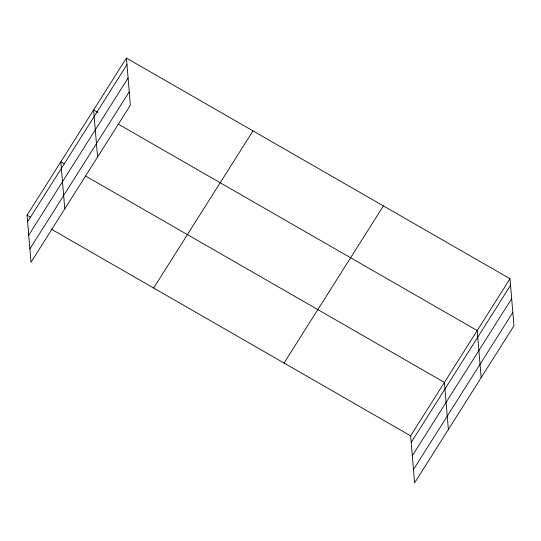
<?xml version="1.0" encoding="UTF-8"?>
<svg xmlns="http://www.w3.org/2000/svg" width="541" height="541" viewBox="0 0 541 541"><rect width="100%" height="100%" fill="white"/><g stroke="black" fill="none" stroke-linecap="round" stroke-linejoin="round"><path stroke-width="0.81" d="M126.411 58.083L130.367 105.157L31.006 262.277L27.05 215.203L126.411 58.083L509.994 278.723L513.95 325.797L414.589 482.917L410.633 435.843L509.994 278.723M27.605 221.79L126.966 64.67M28.727 235.146L128.089 78.032M29.883 248.914L129.245 91.794M153.63 288.015L252.999 130.895M284.052 363.031L383.413 205.911M411.187 442.423L510.548 285.303M412.31 455.786L511.671 298.666M413.466 469.554L512.827 312.434M97.989 112.447L93.62 109.938L97.576 157.012M118.357 124.166L477.209 330.571L481.159 377.645M64.474 163.876L60.835 161.786L64.785 208.86M85.566 176.014L444.418 382.419L448.367 429.493M27.05 215.203L30.688 217.299M51.057 229.012L410.633 435.843"/></g></svg>
